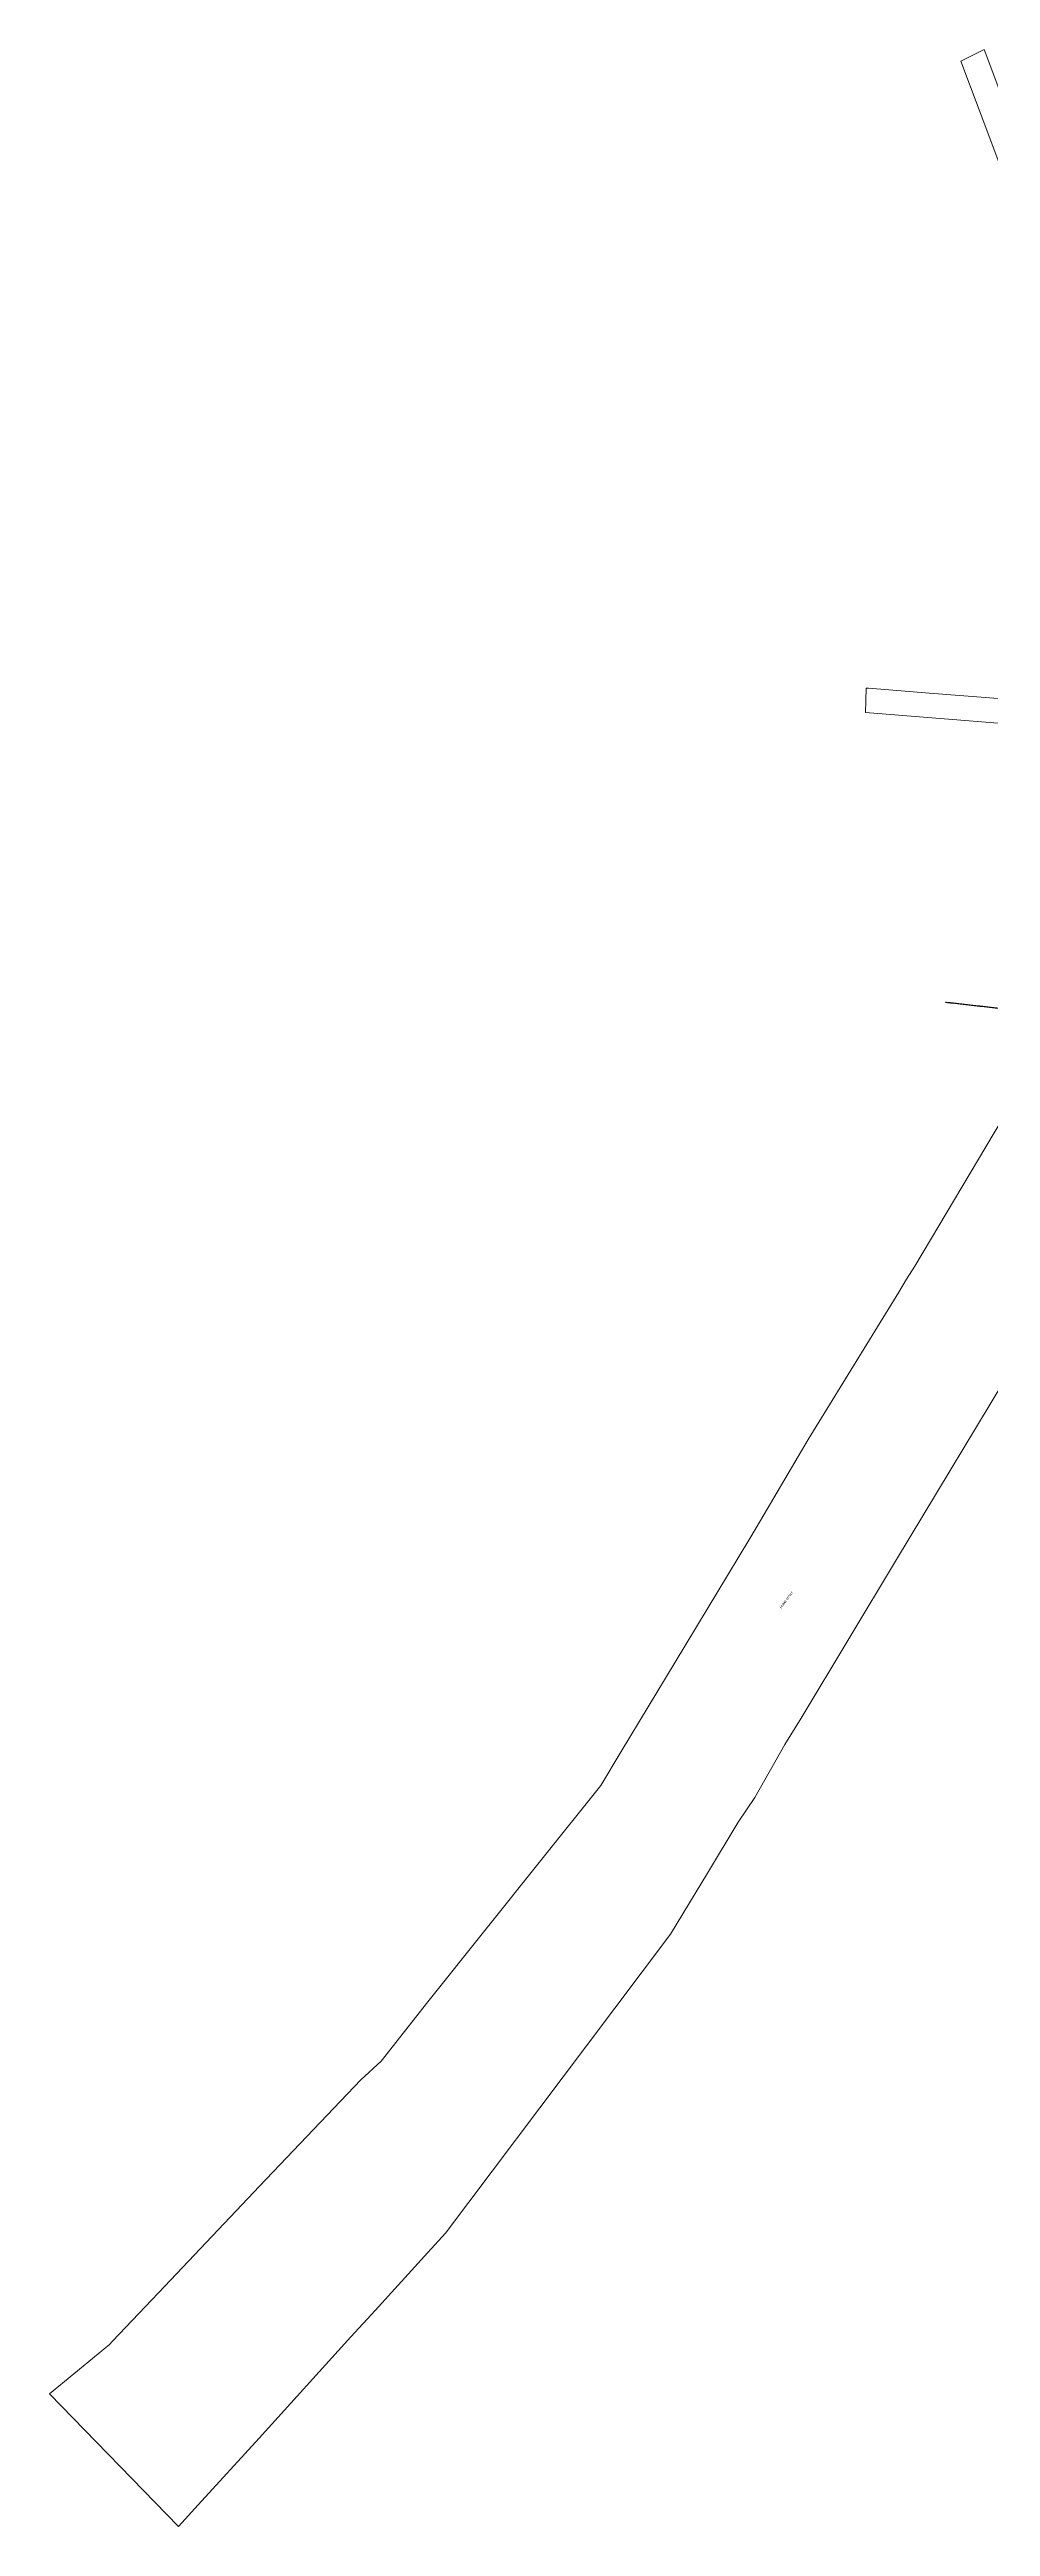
# Model space of a CAD drawing. Header units: metres. Extents: x 300847 to 302995, y 6235779 to 6237713.
# Drawn here: x 300847 to 301582, y 6235779 to 6237713 of the extents above; entities that cross this region are included whole.
import ezdxf

# ---------------------------------------------------------------- set-up
doc = ezdxf.new("R2010")
doc.units = ezdxf.units.M
doc.linetypes.add('Cable Exist OH', pattern=[1, 1, 0])
doc.layers.add('Cadastre Roads_SP_EXT', color=9, linetype='Continuous', lineweight=5)
doc.layers.add('Mains_HV_EXT', color=7, linetype='Continuous')
doc.styles.get("Standard").update_dxf_attribs({"font": 'arial.ttf'})

msp = doc.modelspace()

# ---------------------------------------------------------------- linework, layer by layer
at = {"layer": 'Cadastre Roads_SP_EXT', "linetype": 'Continuous'}
for points in [[(301760.4, 6237201), (301769.7, 6237203.9), (301731.6, 6237303.3), (301730.6, 6237305.8), (301715.4, 6237345.3), (301700.5, 6237384.9), (301694.9, 6237399.9), (301676.6, 6237448.5), (301640.7, 6237544.1), (301618, 6237604.3), (301577.2, 6237713.1), (301559, 6237704.1), (301573.3, 6237666), (301621.8, 6237537), (301648.7, 6237465.9), (301697.2, 6237337.5), (301712.8, 6237296), (301750.1, 6237198), (301760.4, 6237201)], [(301658.6, 6237200.8), (301534.6, 6237210.5), (301486.8, 6237214.3), (301484.9, 6237214.4), (301484.7, 6237204.8), (301484.6, 6237195.2), (301604.4, 6237185.6), (301662.5, 6237180.9), (301718.4, 6237176.5), (301734.9, 6237167.1), (301753.1, 6237173.7), (301759.1, 6237173.3), (301750.1, 6237198), (301732.2, 6237199.4), (301727.3, 6237195.3), (301658.6, 6237200.8)]]:
    msp.add_lwpolyline(points, close=True, dxfattribs=at)
msp.add_lwpolyline([(301591.4, 6236878), (301522.9, 6236762.9), (301516.6, 6236752.8), (301510.5, 6236742.7), (301439.8, 6236627.7), (301402.3, 6236564.2), (301394, 6236550.3), (301335.8, 6236453.8), (301293.6, 6236383.9), (301277.7, 6236357.4), (301230.6, 6236298.5), (301142.6, 6236188.3), (301105.9, 6236142.2), (301090, 6236127.4), (301010.9, 6236044.5), (300992.6, 6236025.2), (300931.9, 6235961.1), (300896.1, 6235923.5), (300893.6, 6235920.8), (300884.8, 6235913.5), (300846.8, 6235882.2), (300947.7, 6235778.7), (300962.9, 6235795.5), (301010.6, 6235847.8), (301082.4, 6235926.7), (301101.4, 6235947.5), (301142.6, 6235992.8), (301156.2, 6236007.7), (301266.4, 6236154), (301266.4, 6236154), (301332.1, 6236241.2), (301360.9, 6236288.8), (301385, 6236328.8), (301398.1, 6236348), (301421.5, 6236389.4), (301434.1, 6236410), (301508.8, 6236533.8), (301603.3, 6236690.7)], dxfattribs=at)
at = {"layer": 'Mains_HV_EXT', "linetype": 'Cable Exist OH'}
msp.add_lwpolyline([(301791.6, 6236940.7), (301754.5, 6236944.7), (301604.4, 6236962.4), (301547, 6236968.9)], dxfattribs=at)

# ---------------------------------------------------------------- texts
at = {"layer": 'Cadastre Roads_SP_EXT'}
msp.add_text('HUME MTWY', height=1.8, rotation=52.8117, dxfattribs=at).set_placement((301418.7, 6236495.5))

doc.saveas('drawing.dxf')
